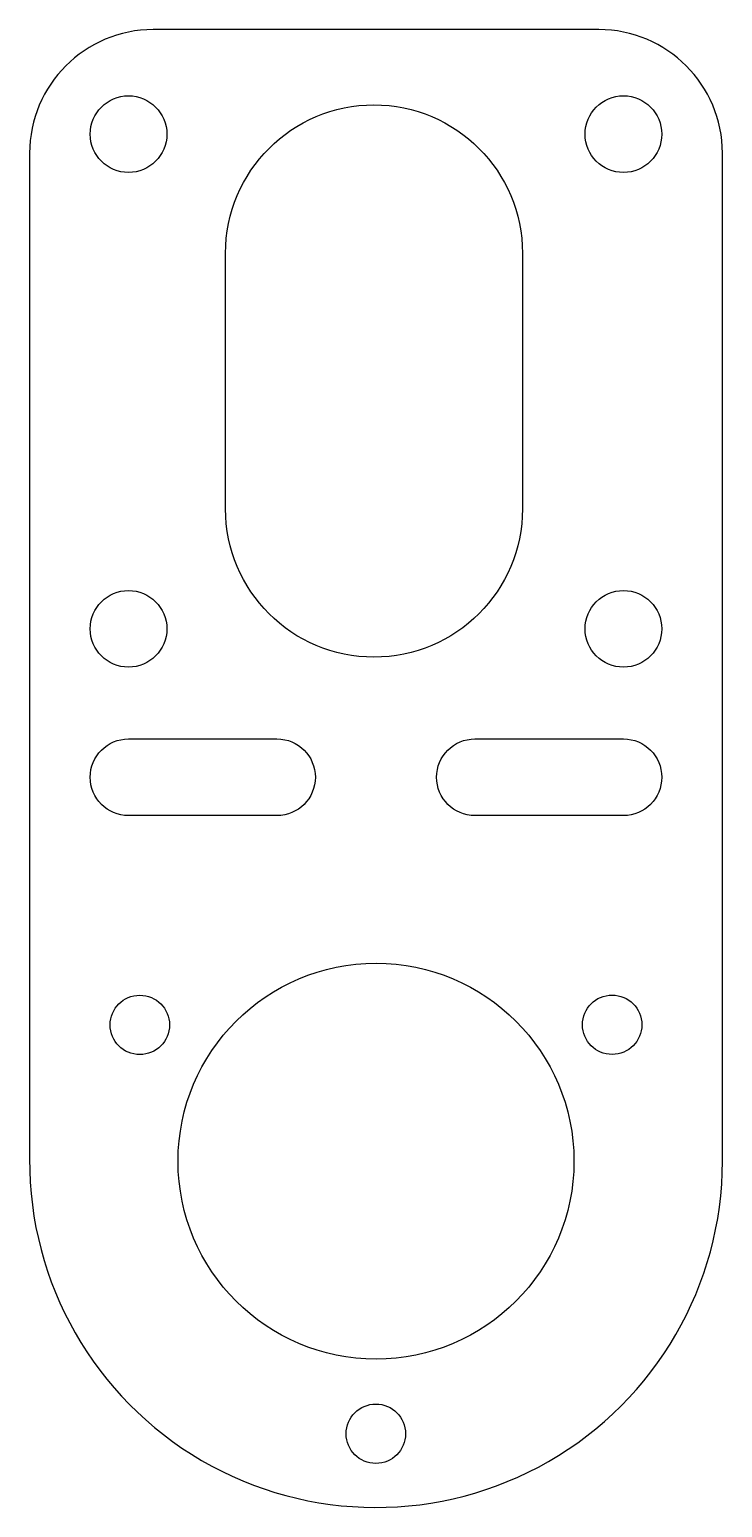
# Model space of a CAD drawing. Header units: inches. Extents: x 1.5 to 2.9, y -2.88 to 0.11.
import ezdxf

# ---------------------------------------------------------------- set-up
doc = ezdxf.new("R2010")
doc.units = ezdxf.units.IN
doc.layers.get('0').update_dxf_attribs({"linetype": 'CONTINUOUS'})

msp = doc.modelspace()

# ---------------------------------------------------------------- linework, layer by layer
for p, q in [((2.6501, 0.1114), (1.7501, 0.1114)), ((1.5001, -0.1386), (1.5001, -2.176)), ((2.9001, -2.176), (2.9001, -0.1386))]:
    msp.add_line(p, q)
for points in [[(1.896, -0.8573), (1.896, -0.3409, -1), (2.496, -0.3409), (2.496, -0.8573, -1)], [(2, -1.4775), (1.7, -1.4775, -1), (1.7, -1.3225), (2, -1.3225, -1)], [(2.4, -1.3225), (2.7, -1.3225, -1), (2.7, -1.4775), (2.4, -1.4775, -1)]]:
    msp.add_lwpolyline(points, format="xyb", close=True)
for centre, radius in [((1.7, -0.1), 0.0775), ((2.7, -0.1), 0.0775), ((1.7, -1.1), 0.0775), ((2.7, -1.1), 0.0775), ((2.2001, -2.176), 0.4), ((1.7228, -1.9006), 0.06), ((2.6772, -1.9003), 0.06), ((2.1998, -2.727), 0.06)]:
    msp.add_circle(centre, radius)
for centre, radius, start, end in [((1.7501, -0.1386), 0.25, 90, 180), ((2.6501, -0.1386), 0.25, 0, 90), ((2.2001, -2.176), 0.7, -180.357, 0)]:
    msp.add_arc(centre, radius, start, end)

doc.saveas('drawing.dxf')
